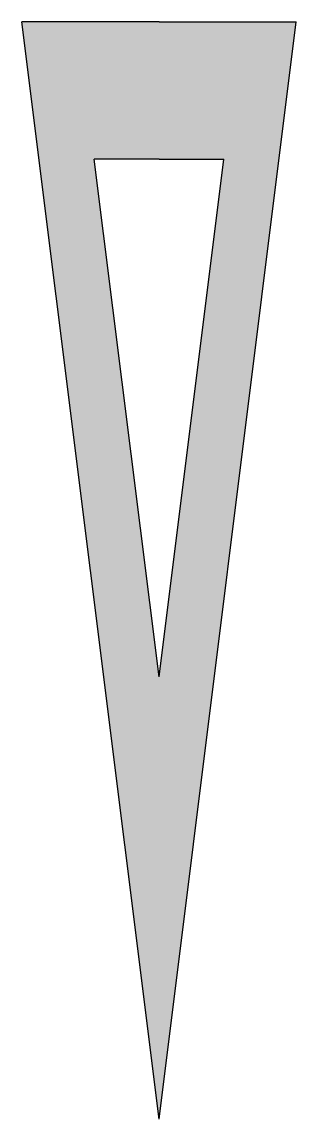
# Model space of a CAD drawing. Header units: metres. Extents: x -0.25 to 0.25, y 0 to 2.
import ezdxf

# ---------------------------------------------------------------- set-up
doc = ezdxf.new("R2010")
doc.units = ezdxf.units.M
doc.header["$LTSCALE"] = 0.2

msp = doc.modelspace()

# ---------------------------------------------------------------- hatches: boundary and pattern name
at = {"true_color": 0xfaf528}
h = msp.add_hatch(color=2, dxfattribs=at)
h.paths.add_polyline_path([(0, 2), (-0.25, 2), (0, 0), (0.25, 2)])
h.paths.add_polyline_path([(0.118, 1.75), (0, 0.8062), (-0.118, 1.75), (0, 1.75)], flags=16)

# ---------------------------------------------------------------- linework, layer by layer
at = {"color": 2, "true_color": 0xfaf528}
for p, q in [((0, 0), (-0.25, 2)), ((0, 2), (-0.25, 2)), ((0, 0), (0.25, 2)), ((0, 2), (0.25, 2)), ((0, 0.8062), (-0.118, 1.75)), ((0, 1.75), (-0.118, 1.75)), ((0, 0.8062), (0.118, 1.75)), ((0, 1.75), (0.118, 1.75))]:
    msp.add_line(p, q, dxfattribs=at)

doc.saveas('drawing.dxf')
